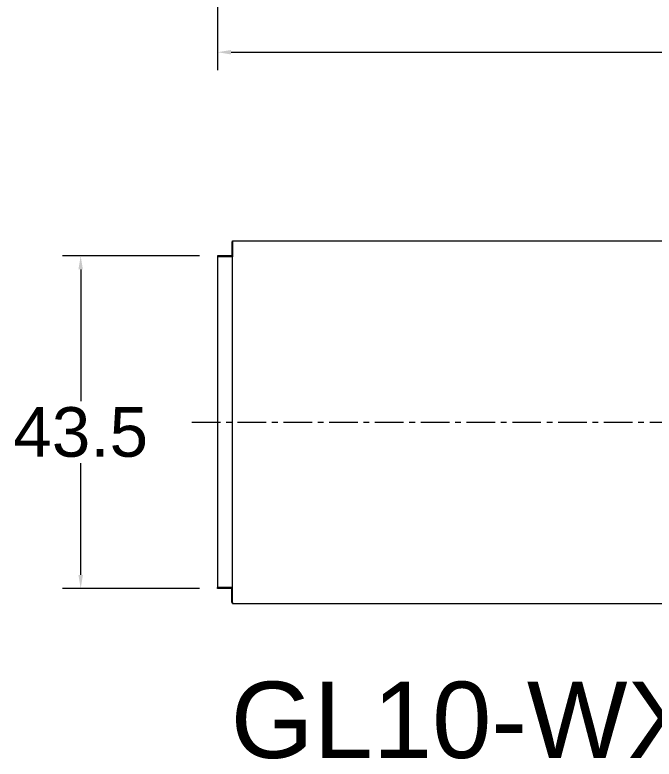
# Model space of a CAD drawing. Header units: inches. Extents: x 0 to 26418, y 0 to 20128.
# Drawn here: x 17848 to 19975, y 6990 to 9465 of the extents above; entities that cross this region are included whole.
import ezdxf

# ---------------------------------------------------------------- set-up
doc = ezdxf.new("R2010")
doc.units = ezdxf.units.IN
doc.header["$MEASUREMENT"] = 0
doc.linetypes.add('CENTER', pattern=[50.8, 31.75, -6.35, 6.35, -6.35])
doc.layers.get('Defpoints').update_dxf_attribs({"lineweight": 5})
doc.layers.add('CAXA1', color=5, linetype='CENTER', lineweight=5)
doc.styles.add('Roman', font='arial.ttf')
doc.styles.get("Standard").update_dxf_attribs({"font": 'arial.ttf'})
doc.dimstyles.new('ISO-25', dxfattribs={"dimscale": 30, "dimtxt": 1.5, "dimasz": 1.5, "dimexe": 2, "dimexo": 2, "dimtad": 1, "dimtih": 1, "dimtoh": 1, "dimdec": 1, "dimlfac": 0.03937, "dimdsep": 46, "dimtxsty": 'Standard', "dimcen": 2.5, "dimclrd": 7, "dimclre": 7, "dimclrt": 7, "dimadec": 0, "dimazin": 0, "dimtfac": 1, "dimtdec": 1, "dimtmove": 0, "dimatfit": 3, "dimfxl": 1, "dimlwd": 5, "dimlwe": 5, "dimarcsym": 0})

# ---------------------------------------------------------------- blocks, each defined once
blk = doc.blocks.new('*D49')
at = {"color": 7, "linetype": 'Continuous', "lineweight": 5, "transparency": 16777216}
for p, q in [((24492.4, 10474.1), (24492.4, 9281.2)), ((18522.4, 10321.1), (18522.4, 9281.2)), ((18567.4, 9341.2), (24447.4, 9341.2))]:
    blk.add_line(p, q, dxfattribs=at)
at = {"color": 7, "transparency": 16777216}
for points in [[(18567.4, 9348.7), (18567.4, 9333.7), (18522.4, 9341.2)], [(24447.4, 9348.7), (24447.4, 9333.7), (24492.4, 9341.2)]]:
    blk.add_solid(points, dxfattribs=at)
at = {"layer": 'Defpoints', "color": 0, "transparency": 16777216}
for p in [(24492.4, 10534.1), (18522.4, 10381.1), (24492.4, 9341.2)]:
    blk.add_point(p, dxfattribs=at)
at = {"color": 7, "lineweight": 5, "transparency": 16777216, "insert": (21507.4, 9442.4), "char_height": 165, "attachment_point": 5, "style": 'Roman'}
blk.add_mtext('{\\fCalibri|b0|i0|c0|p34;\\C0;B}', dxfattribs=at)
blk = doc.blocks.new('*D42')
at = {"color": 7, "linetype": 'Continuous', "lineweight": 5, "transparency": 16777216}
for p, q in [((18462.4, 8663.5), (18006.7, 8663.5)), ((18066.7, 8618.5), (18066.7, 8180)), ((18066.7, 7602.5), (18066.7, 7973.9)), ((18462.4, 7557.5), (18006.7, 7557.5))]:
    blk.add_line(p, q, dxfattribs=at)
at = {"color": 7, "transparency": 16777216}
for points in [[(18059.2, 8618.5), (18074.2, 8618.5), (18066.7, 8663.5)], [(18059.2, 7602.5), (18074.2, 7602.5), (18066.7, 7557.5)]]:
    blk.add_solid(points, dxfattribs=at)
at = {"layer": 'Defpoints', "color": 0, "transparency": 16777216}
for p in [(18522.4, 8663.5), (18066.7, 7557.5), (18522.4, 7557.5)]:
    blk.add_point(p, dxfattribs=at)
at = {"color": 7, "lineweight": 5, "transparency": 16777216, "insert": (18066.7, 8077), "char_height": 165, "attachment_point": 5, "style": 'Roman'}
blk.add_mtext('43.5', dxfattribs=at)

msp = doc.modelspace()

# ---------------------------------------------------------------- linework, layer by layer
at = {"color": 7, "lineweight": 5}
for p, q in [((18569.36, 8710.53), (18569.36, 8663.53)), ((18572.36, 8710.53), (18569.36, 8710.53)), ((18572.36, 8713.53), (20082.36, 8713.53)), ((18572.36, 8710.53), (18572.36, 8713.53)), ((18572.36, 7507.53), (18572.36, 8713.53)), ((18572.36, 8710.53), (18572.36, 8660.53)), ((18569.36, 8663.53), (18522.36, 8663.53)), ((18522.36, 8663.53), (18522.36, 8660.53)), ((18572.36, 8660.53), (18522.36, 8660.53)), ((18522.36, 8660.53), (18522.36, 7560.53)), ((18572.36, 7560.53), (18522.36, 7560.53)), ((18522.36, 7557.53), (18522.36, 7560.53)), ((18569.36, 7557.53), (18522.36, 7557.53)), ((18569.36, 7510.53), (18569.36, 7557.53)), ((18572.36, 7510.53), (18572.36, 7560.53)), ((18572.36, 7510.53), (18569.36, 7510.53)), ((18572.36, 7510.53), (18572.36, 7507.53)), ((18572.36, 7507.53), (20082.36, 7507.53))]:
    msp.add_line(p, q, dxfattribs=at)
at = {"layer": 'CAXA1', "linetype": 'CENTER', "lineweight": 5, "ltscale": 3}
msp.add_line((18436.74, 8110.53), (22080.55, 8110.53), dxfattribs=at)

# ---------------------------------------------------------------- texts
at = {"color": 7, "linetype": 'Continuous', "lineweight": 5, "insert": (18565.96, 7247.51), "char_height": 254, "attachment_point": 1, "style": 'Roman'}
msp.add_mtext_dynamic_manual_height_columns('GL10-WX-01', width=3244.2481, gutter_width=1, heights=[0], dxfattribs=at)

# ---------------------------------------------------------------- dimensions: what is measured, and where the dimension line sits
at = {"color": 7, "lineweight": 5}
dim = msp.add_linear_dim(base=(24492.35, 9341.18), p1=(18522.36, 10381.14), p2=(24492.35, 10534.14), text='{\\fCalibri|b0|i0|c0|p34;\\C0;B}', dimstyle='ISO-25', override={"dimtxt": 5.5, "dimpost": '\\X', "dimtxsty": 'Roman', "dimtmove": 1}, dxfattribs=at)
dim.commit()
dim.dimension.update_dxf_attribs({"geometry": '*D49', "text_midpoint": (21507.35, 9341.18), "dimtype": 160})
dim = msp.add_linear_dim(base=(18066.65, 7557.53), p1=(18522.36, 8663.53), p2=(18522.36, 7557.53), angle=90, dimstyle='ISO-25', override={"dimtxt": 5.5, "dimpost": '\\X', "dimtxsty": 'Roman', "dimtmove": 1}, dxfattribs=at)
dim.commit()
dim.dimension.update_dxf_attribs({"geometry": '*D42', "text_midpoint": (18066.65, 8076.98), "dimtype": 160})

doc.saveas('drawing.dxf')
